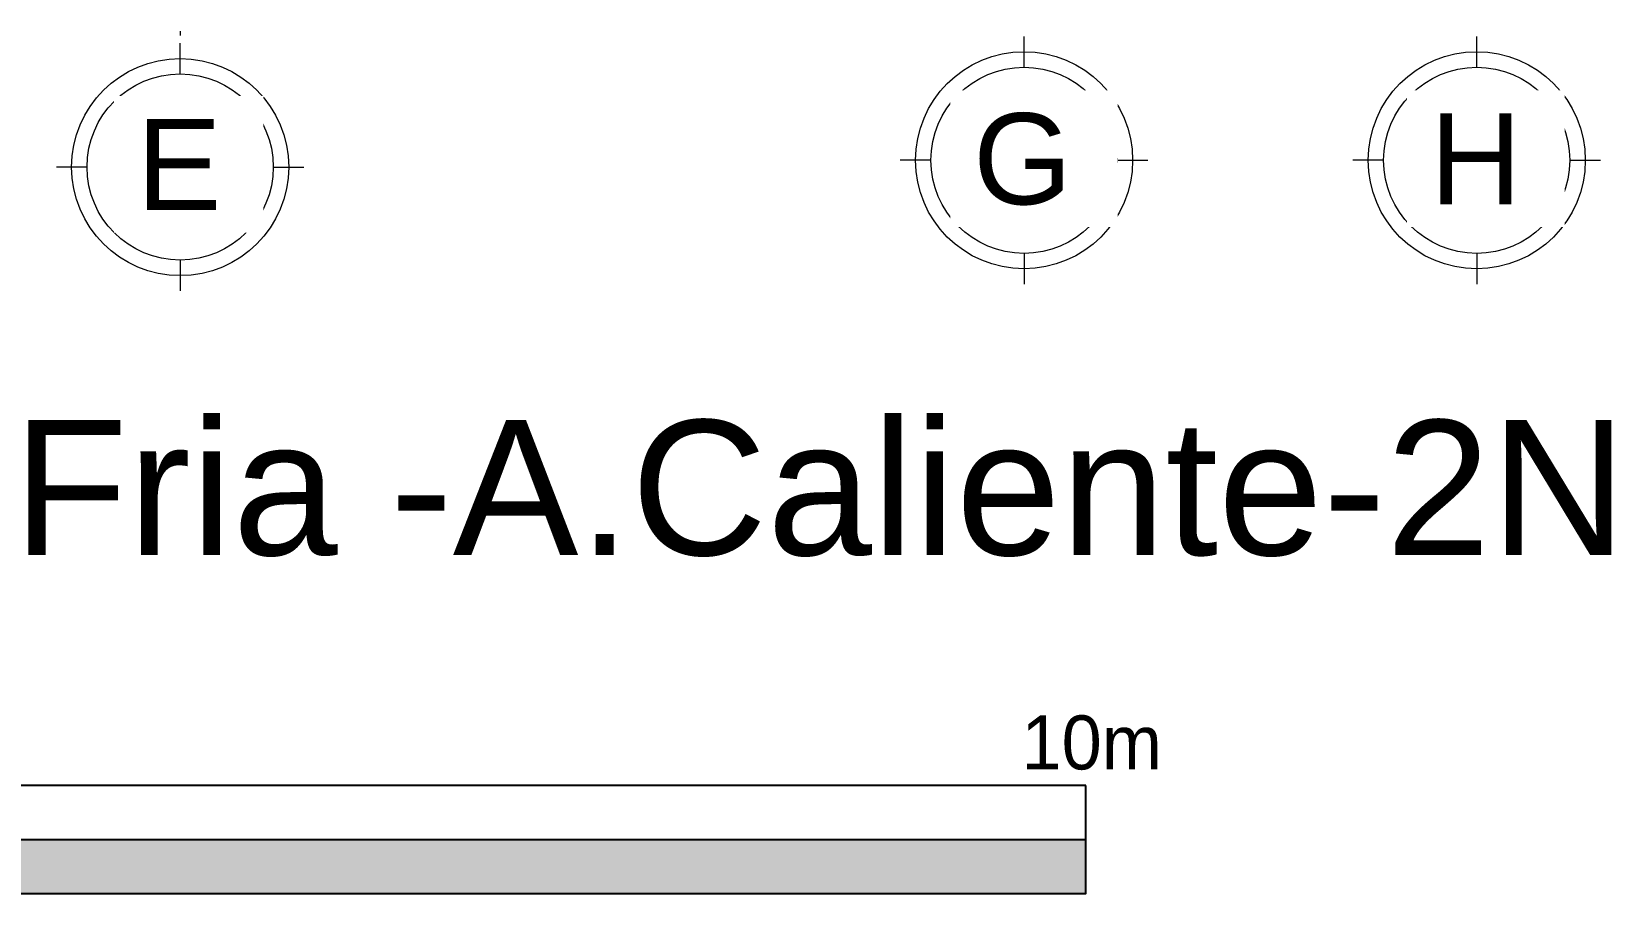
# Model space of a CAD drawing. Header units: millimetres. Extents: x -9559 to 23034, y -7226 to 22400.
# Drawn here: x 275.08 to 280.93, y 33.92 to 37.11 of the extents above; entities that cross this region are included whole.
import ezdxf
from ezdxf.enums import TextEntityAlignment as Align

# ---------------------------------------------------------------- set-up
doc = ezdxf.new("R2010")
doc.units = ezdxf.units.MM
doc.header["$LTSCALE"] = 0.02
doc.linetypes.add('ACAD_ISO10W100', pattern=[18, 12, -3, 0, -3])
doc.layers.add('S-GRID', color=253, linetype='ACAD_ISO10W100', lineweight=5)
doc.layers.add('S-GRID-IDEN', color=253, linetype='Continuous', lineweight=9)
doc.styles.add('Arial_6', font='arial.ttf', dxfattribs={"height": 0.3375})
doc.styles.add('CUADROS', font='arial.ttf')
doc.styles.add('ROMANS', font='', dxfattribs={"width": 0.8})
doc.styles.get('ROMANS').set_extended_font_data('VNI-Avo')

# ---------------------------------------------------------------- blocks, each defined once
blk = doc.blocks.new('Rejilla - Extremo inicial de rejilla - Círculo-11506-Nivel 2')
at = {"ltscale": 0.2}
for p, q in [((0, 0.004596), (0, 0.006111)), ((-0.004596, 0), (-0.006111, 0)), ((0.004596, 0), (0.006111, 0)), ((0, -0.004596), (0, -0.006111))]:
    blk.add_line(p, q, dxfattribs=at)
for radius in [0.005359, 0.004596]:
    blk.add_circle((0, 0), radius, dxfattribs=at)

msp = doc.modelspace()

# ---------------------------------------------------------------- linework, layer by layer
msp.add_lwpolyline([(278.985, 34.3185), (268.985, 34.3185), (268.985, 33.9185), (278.985, 33.9185)], close=True)
msp.add_lwpolyline([(268.985, 34.1185), (278.985, 34.1185)])
msp.add_solid([(273.985, 33.9185), (278.985, 33.9185), (273.985, 34.1185), (278.985, 34.1185)])
at = {"layer": 'S-GRID'}
msp.add_line((275.6307, 42.3114), (275.6307, 37.096), dxfattribs=at)

# ---------------------------------------------------------------- block references
at = {"layer": 'S-GRID-IDEN', "xscale": 74.99999999999996, "yscale": 74.99999999999996, "zscale": 74.99999999999996}
for p in [(278.7557, 36.6335), (280.432, 36.6335)]:
    msp.add_blockref('Rejilla - Extremo inicial de rejilla - Círculo-11506-Nivel 2', p, dxfattribs=at)
at = {"layer": 'S-GRID-IDEN', "xscale": 74.99999999999996, "yscale": 74.99999999999996, "zscale": 74.99999999999996, "rotation": 180}
msp.add_blockref('Rejilla - Extremo inicial de rejilla - Círculo-11506-Nivel 2', (275.6307, 36.6085), dxfattribs=at)

# ---------------------------------------------------------------- texts
at = {"style": 'CUADROS'}
msp.add_text('Planta Agua Potable A.Fria -A.Caliente-2N', height=0.5, dxfattribs=at).set_placement((274.3881, 35.4212), align=Align.MIDDLE_CENTER)
at = {"style": 'ROMANS'}
msp.add_text('10m', height=0.2, rotation=360, dxfattribs=at).set_placement((278.7461, 34.3776))

# ---------------------------------------------------------------- next in the draw order: texts
at = {"layer": 'S-GRID-IDEN', "char_height": 0.3375, "attachment_point": 1, "style": 'Arial_6', "bg_fill": 3, "box_fill_scale": 1.25, "bg_fill_color": 256, "bg_fill_true_color": 13158600, "bg_fill_transparency": 0}
for s, insert, width in [('E', (275.4696, 36.7868), 0.38481), ('G', (278.567, 36.8079), 0.450949), ('H', (280.2583, 36.8079), 0.414873)]:
    msp.add_mtext(s, dxfattribs=dict(at, insert=insert, width=width))

doc.saveas('drawing.dxf')
